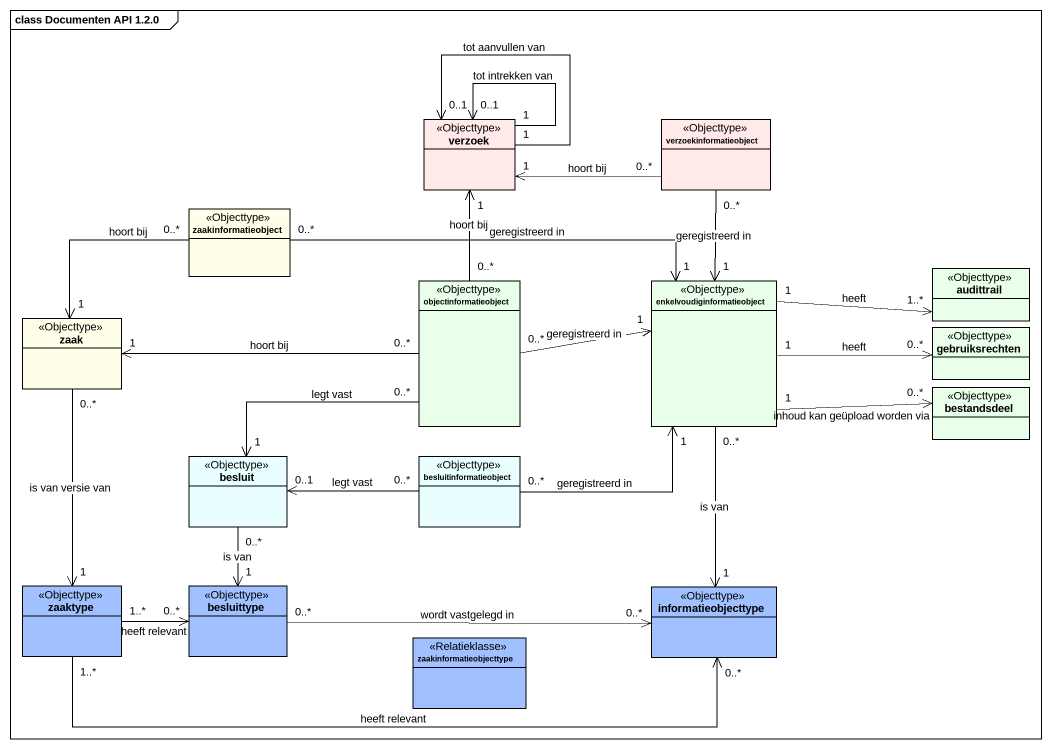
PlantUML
@startuml
mainframe class Documenten API 1.2.0
hide circle
hide empty members
class verzoek <<Objecttype>> #FFE9E9
class verzoekinformatieobject <<Objecttype>> #FFE9E9
class zaakinformatieobject <<Objecttype>> #FFFFE9
class audittrail <<Objecttype>> #E9FFE9
class zaak <<Objecttype>> #FFFFE9
class objectinformatieobject <<Objecttype>> #E9FFE9
class enkelvoudiginformatieobject <<Objecttype>> #E9FFE9
class gebruiksrechten <<Objecttype>> #E9FFE9
class bestandsdeel <<Objecttype>> #E9FFE9
class besluit <<Objecttype>> #E9FFFF
class besluitinformatieobject <<Objecttype>> #E9FFFF
class zaaktype <<Objecttype>> #A0C0FF
class besluittype <<Objecttype>> #A0C0FF
class informatieobjecttype <<Objecttype>> #A0C0FF
class zaakinformatieobjecttype <<Relatieklasse>> #A0C0FF
verzoek "1" --> "0..1" verzoek : tot aanvullen van
verzoek "1" --> "0..1" verzoek : tot intrekken van
verzoekinformatieobject "0..*" -left-> "1" verzoek : hoort bij
verzoekinformatieobject "0..*" --> "1" enkelvoudiginformatieobject : geregistreerd in
zaakinformatieobject "0..*" -right-> "1" enkelvoudiginformatieobject : geregistreerd in
zaak "1" <-up- "0..*" zaakinformatieobject : hoort bij
zaak "0..*" --> "1" zaaktype : is van versie van
objectinformatieobject "0..*" -up-> "1" verzoek : hoort bij
objectinformatieobject "0..*" -left-> "1" zaak : hoort bij
objectinformatieobject "0..*" -left-> "1" besluit : legt vast
enkelvoudiginformatieobject "1" -right-> "1..*" audittrail : heeft
enkelvoudiginformatieobject "1" <-left- "0..*" objectinformatieobject : geregistreerd in
enkelvoudiginformatieobject "1" -right-> "0..*" gebruiksrechten : heeft
enkelvoudiginformatieobject "1" -right-> "0..*" bestandsdeel : inhoud kan geüpload worden via
enkelvoudiginformatieobject "0..*" --> "1" informatieobjecttype : is van
besluit "0..1" <-right- "0..*" besluitinformatieobject : legt vast
besluit "0..*" --> "1" besluittype : is van
besluitinformatieobject "0..*" -right-> "1" enkelvoudiginformatieobject : geregistreerd in
zaaktype "1..*" -right-> "0..*" besluittype : heeft relevant
zaaktype "1..*" -right-> "0..*" informatieobjecttype : heeft relevant
besluittype "0..*" -right-> "0..*" informatieobjecttype : wordt vastgelegd in
@enduml
